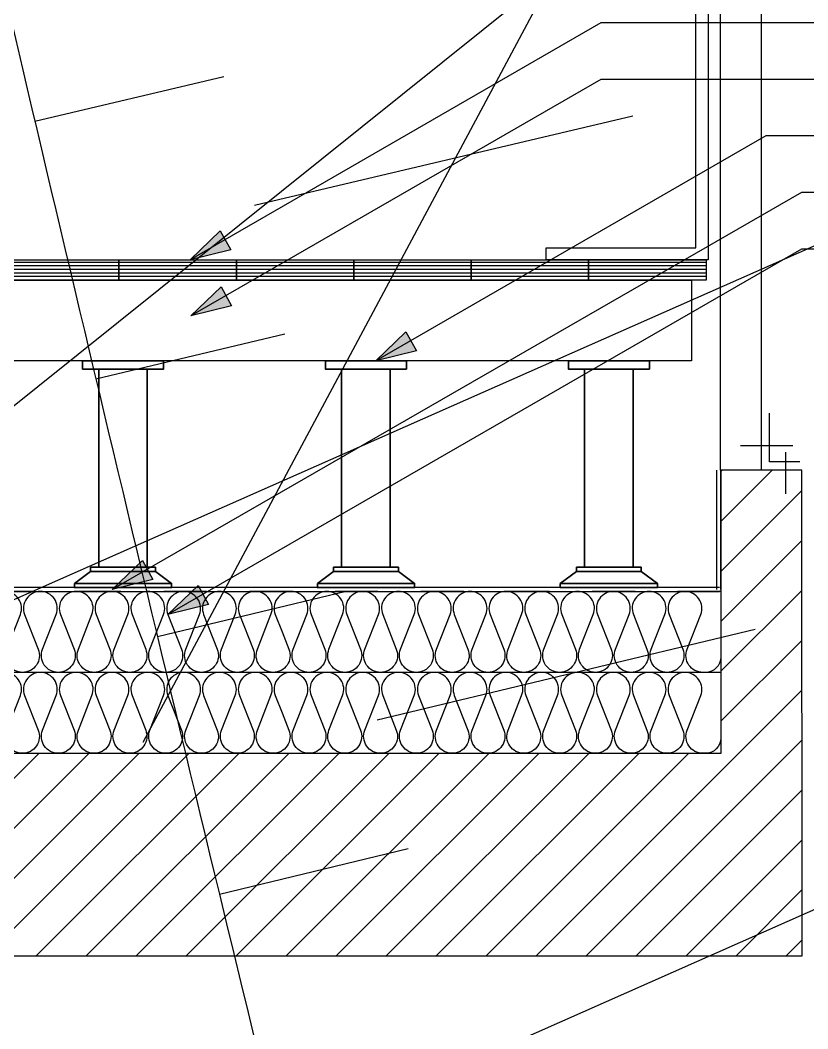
# Model space of a CAD drawing. Extents: x -594 to 29166, y -5797 to 14313.
# Drawn here: x 13621.2 to 13718.4, y 3556.7 to 3681.3 of the extents above; entities that cross this region are included whole.
import ezdxf
from ezdxf.lldxf.tags import DXFTag

# ---------------------------------------------------------------- set-up
doc = ezdxf.new("R2010")
doc.units = 0
doc.linetypes.add('Style de ligne -1', pattern=[0.41664, 0.20828, -0.20836])
doc.linetypes.add('Style de ligne -15', pattern=[2.0832800000000002, 1.25, -0.41656, 0.1388600000000001, -0.2778600000000001])
doc.layers.get('0').update_dxf_attribs({"color": 252})
for name, color, linetype in [('A SITE', 252, 'Continuous'), ('B GÈnÈral_Hatch', 252, 'Continuous'), ('B Général', 252, 'Continuous'), ('Fond topo - TAL', 252, 'Continuous'), ('Fond topo - TAL_HAC', 252, 'Continuous'), ('Fond topo - VEG', 252, 'Continuous'), ('Général', 252, 'Continuous'), ('prlm-VRD', 252, 'Continuous'), ('SA - béton balayé', 252, 'Continuous'), ('SA - EBC', 252, 'Continuous')]:
    doc.layers.add(name, color=color, linetype=linetype)
doc.layers.add('B BATI-murs', color=252, linetype='Continuous', lineweight=35)
doc.layers.add('Fond topo - VOI', color=252, linetype='Continuous', lineweight=25)
tags = doc.linetypes.add('L16', pattern=[0.37500001490116125, 0.300000011920929, -0.07500000298023224]).pattern_tags.tags
tags[6:7] = [DXFTag(74, 4), DXFTag(75, 0), DXFTag(340, '0'), DXFTag(46, 0.0), DXFTag(50, 0.0), DXFTag(44, 0.0), DXFTag(45, 0.0)]
tags[4:5] = [DXFTag(74, 4), DXFTag(75, 0), DXFTag(340, '0'), DXFTag(46, 0.0), DXFTag(50, 0.0), DXFTag(44, 0.0), DXFTag(45, 0.0)]
tags = doc.linetypes.add('L8', pattern=[0.22500000894069674, 0.1500000059604645, -0.07500000298023224]).pattern_tags.tags
tags[6:7] = [DXFTag(74, 4), DXFTag(75, 0), DXFTag(340, '0'), DXFTag(46, 0.0), DXFTag(50, 0.0), DXFTag(44, 0.0), DXFTag(45, 0.0)]
tags[4:5] = [DXFTag(74, 4), DXFTag(75, 0), DXFTag(340, '0'), DXFTag(46, 0.0), DXFTag(50, 0.0), DXFTag(44, 0.0), DXFTag(45, 0.0)]
pattern_1 = [(0, (0.5291666661738418, -0.705555555637693), (0.3527777774492279, -0.4409722221811535), [])]

# ---------------------------------------------------------------- blocks, each defined once
blk = doc.blocks.new('B n0.Groupe-145-1')
at = {"layer": 'B BATI-murs', "linetype": 'Continuous'}
for p, q in [((123937.9465350585, -122354.5125734118), (123935.9465350585, -122356.0125734118)), ((123947.9465350585, -122356.0125734118), (123945.9465350585, -122354.5125734118))]:
    blk.add_line(p, q, dxfattribs=at)
at = {"layer": 'B BATI-murs', "linetype": 'Continuous', "flags": 128}
for points in [[(123936.9465350585, -122328.5190959634), (123946.9465350585, -122328.5190959634), (123946.9465350585, -122329.5190959634), (123936.9465350585, -122329.5190959634)], [(123938.9465350585, -122329.5190959634), (123944.9465350585, -122329.5190959634), (123944.9465350585, -122354.0125734118), (123938.9465350585, -122354.0125734118)], [(123937.9465350585, -122354.0125734118), (123945.9465350585, -122354.0125734118), (123945.9465350585, -122354.5125734118), (123937.9465350585, -122354.5125734118)], [(123935.9465350585, -122356.0125734118), (123947.9465350585, -122356.0125734118), (123947.9465350585, -122356.5125734118), (123935.9465350585, -122356.5125734118)]]:
    blk.add_lwpolyline(points, close=True, dxfattribs=at)
blk = doc.blocks.new('B n0.Groupe-146-1')
at = {"layer": 'B BATI-murs', "linetype": 'Continuous'}
for p, q in [((123967.9465350585, -122354.5125734118), (123965.9465350585, -122356.0125734118)), ((123977.9465350585, -122356.0125734118), (123975.9465350585, -122354.5125734118))]:
    blk.add_line(p, q, dxfattribs=at)
at = {"layer": 'B BATI-murs', "linetype": 'Continuous', "flags": 128}
for points in [[(123966.9465350585, -122328.5190959634), (123976.9465350585, -122328.5190959634), (123976.9465350585, -122329.5190959634), (123966.9465350585, -122329.5190959634)], [(123968.9465350585, -122329.5190959634), (123974.9465350585, -122329.5190959634), (123974.9465350585, -122354.0125734118), (123968.9465350585, -122354.0125734118)], [(123967.9465350585, -122354.0125734118), (123975.9465350585, -122354.0125734118), (123975.9465350585, -122354.5125734118), (123967.9465350585, -122354.5125734118)], [(123965.9465350585, -122356.0125734118), (123977.9465350585, -122356.0125734118), (123977.9465350585, -122356.5125734118), (123965.9465350585, -122356.5125734118)]]:
    blk.add_lwpolyline(points, close=True, dxfattribs=at)
blk = doc.blocks.new('B n0.Groupe-147-1')
at = {"layer": 'B BATI-murs', "linetype": 'Continuous'}
for p, q in [((123997.9465350585, -122354.5125734118), (123995.9465350585, -122356.0125734118)), ((124007.9465350585, -122356.0125734118), (124005.9465350585, -122354.5125734118))]:
    blk.add_line(p, q, dxfattribs=at)
at = {"layer": 'B BATI-murs', "linetype": 'Continuous', "flags": 128}
for points in [[(123996.9465350585, -122328.5190959634), (124006.9465350585, -122328.5190959634), (124006.9465350585, -122329.5190959634), (123996.9465350585, -122329.5190959634)], [(123998.9465350585, -122329.5190959634), (124004.9465350585, -122329.5190959634), (124004.9465350585, -122354.0125734118), (123998.9465350585, -122354.0125734118)], [(123997.9465350585, -122354.0125734118), (124005.9465350585, -122354.0125734118), (124005.9465350585, -122354.5125734118), (123997.9465350585, -122354.5125734118)], [(123995.9465350585, -122356.0125734118), (124007.9465350585, -122356.0125734118), (124007.9465350585, -122356.5125734118), (123995.9465350585, -122356.5125734118)]]:
    blk.add_lwpolyline(points, close=True, dxfattribs=at)
blk = doc.blocks.new('B n0.Groupe-151-1')
at = {"layer": 'B GÈnÈral_Hatch', "linetype": 'Continuous'}
h = blk.add_hatch(dxfattribs=at)
h.set_pattern_fill('BOIS FIL HOR', color=256, style=0, pattern_type=2)
h.set_pattern_definition(pattern_1)
h.paths.add_polyline_path([(123926.9465350585, -122316.0190959634), (123941.4465350585, -122316.0190959634), (123941.4465350585, -122318.5190959634), (123926.9465350585, -122318.5190959634)])
h = blk.add_hatch(dxfattribs=at)
h.set_pattern_fill('BOIS FIL HOR', color=256, style=0, pattern_type=2)
h.set_pattern_definition(pattern_1)
h.paths.add_polyline_path([(123941.4465350585, -122316.0190959634), (123955.9465350585, -122316.0190959634), (123955.9465350585, -122318.5190959634), (123941.4465350585, -122318.5190959634)])
h = blk.add_hatch(dxfattribs=at)
h.set_pattern_fill('BOIS FIL HOR', color=256, style=0, pattern_type=2)
h.set_pattern_definition(pattern_1)
h.paths.add_polyline_path([(123955.9465350585, -122316.0190959634), (123970.4465350585, -122316.0190959634), (123970.4465350585, -122318.5190959634), (123955.9465350585, -122318.5190959634)])
h = blk.add_hatch(dxfattribs=at)
h.set_pattern_fill('BOIS FIL HOR', color=256, style=0, pattern_type=2)
h.set_pattern_definition(pattern_1)
h.paths.add_polyline_path([(123970.4465350585, -122316.0190959634), (123984.9465350585, -122316.0190959634), (123984.9465350585, -122318.5190959634), (123970.4465350585, -122318.5190959634)])
h = blk.add_hatch(dxfattribs=at)
h.set_pattern_fill('BOIS FIL HOR', color=256, style=0, pattern_type=2)
h.set_pattern_definition(pattern_1)
h.paths.add_polyline_path([(123984.9465350585, -122316.0190959634), (123999.4465350585, -122316.0190959634), (123999.4465350585, -122318.5190959634), (123984.9465350585, -122318.5190959634)])
h = blk.add_hatch(dxfattribs=at)
h.set_pattern_fill('BOIS FIL HOR', color=256, style=0, pattern_type=2)
h.set_pattern_definition(pattern_1)
h.paths.add_polyline_path([(123999.4465350585, -122316.0190959634), (124013.9465350585, -122316.0190959634), (124013.9465350585, -122318.5190959634), (123999.4465350585, -122318.5190959634)])
at = {"layer": 'B Général'}
for p, q in [((124015.2813205254, -122356.7756185741), (124015.2813205254, -122341.9995572518)), ((124015.7813205254, -122356.7756185741), (124015.7813205254, -122341.9995572518)), ((124015.600811414, -122356.5256185741), (123609.0800127896, -122356.5256185741)), ((124015.600811414, -122357.0256185741), (123609.0800127896, -122357.0256185741))]:
    blk.add_line(p, q, dxfattribs=at)
at = {"layer": 'B Général', "linetype": 'Style de ligne -1', "ltscale": 25.4}
blk.add_line((124015.7644204434, -122356.9995572518), (123838.7274569053, -122356.9995572518), dxfattribs=at)
at = {"layer": 'B Général', "linetype": 'Continuous'}
blk.add_line((124015.760699782, -122367.0157928509), (123609.0800127896, -122367.0157928509), dxfattribs=at)
at = {"layer": 'B Général', "linetype": 'Continuous', "flags": 128}
for points in [[(123926.9465350585, -122316.0190959634), (123941.4465350585, -122316.0190959634), (123941.4465350585, -122318.5190959634), (123926.9465350585, -122318.5190959634)], [(123941.4465350585, -122316.0190959634), (123955.9465350585, -122316.0190959634), (123955.9465350585, -122318.5190959634), (123941.4465350585, -122318.5190959634)], [(123955.9465350585, -122316.0190959634), (123970.4465350585, -122316.0190959634), (123970.4465350585, -122318.5190959634), (123955.9465350585, -122318.5190959634)], [(123970.4465350585, -122316.0190959634), (123984.9465350585, -122316.0190959634), (123984.9465350585, -122318.5190959634), (123970.4465350585, -122318.5190959634)], [(123984.9465350585, -122316.0190959634), (123999.4465350585, -122316.0190959634), (123999.4465350585, -122318.5190959634), (123984.9465350585, -122318.5190959634)], [(123999.4465350585, -122316.0190959634), (124013.9465350585, -122316.0190959634), (124013.9465350585, -122318.5190959634), (123999.4465350585, -122318.5190959634)]]:
    blk.add_lwpolyline(points, close=True, dxfattribs=at)
for points in [[(123961.5906046901, -122361.9995572518), (123962.4316590295, -122364.1460851502, -0.5283351923728812), (123960.4850166135, -122366.9995572518, -0.5283351923695654), (123958.5383741974, -122364.1460851502), (123960.2204828763, -122359.8530293533, 0.5283351923695654), (123958.2738404603, -122356.9995572518, 0.5283351923728812), (123956.3271980443, -122359.8530293533), (123958.0093067231, -122364.1460851502, -0.5283351923728812), (123956.0626643071, -122366.9995572518, -0.5283351923695654), (123954.1160218911, -122364.1460851502), (123955.7981305699, -122359.8530293533, 0.5283351923695654), (123953.8514881539, -122356.9995572518, 0.5283351923728812), (123951.9048457379, -122359.8530293533), (123953.5869544167, -122364.1460851502, -0.5283351923728812), (123951.6403120007, -122366.9995572518, -0.5283351923695654), (123949.6936695847, -122364.1460851502), (123951.3757782635, -122359.8530293533, 0.5283351923695654), (123949.4291358475, -122356.9995572518, 0.5283351923728812), (123947.4824934315, -122359.8530293533), (123949.1646021103, -122364.1460851502, -0.5283351923728812), (123947.2179596943, -122366.9995572518, -0.5283351923695654), (123945.2713172783, -122364.1460851502), (123946.9534259571, -122359.8530293533, 0.5283351923695654), (123945.0067835411, -122356.9995572518, 0.5283351923728812), (123943.0601411251, -122359.8530293533), (123944.7422498039, -122364.1460851502, -0.5283351923728812), (123942.7956073879, -122366.9995572518, -0.5283351923695654), (123940.8489649719, -122364.1460851502), (123942.5310736507, -122359.8530293533, 0.5283351923695654), (123940.5844312347, -122356.9995572518, 0.5283351923728812), (123938.6377888187, -122359.8530293533), (123940.3198974975, -122364.1460851502, -0.5283351923728812), (123938.3732550815, -122366.9995572518, -0.5283351923695654), (123936.4266126655, -122364.1460851502), (123938.1087213443, -122359.8530293533, 0.5283351923695654), (123936.1620789283, -122356.9995572518, 0.5283351923728812), (123934.2154365123, -122359.8530293533), (123935.8975451911, -122364.1460851502, -0.5283351923728812), (123933.9509027751, -122366.9995572518, -0.5283351923695654), (123932.0042603591, -122364.1460851502), (123933.6863690379, -122359.8530293533, 0.5283351923695654), (123931.7397266219, -122356.9995572518, 0.5283351923728812), (123929.7930842059, -122359.8530293533), (123931.4751928847, -122364.1460851502, -0.5283351923728812), (123929.5285504687, -122366.9995572518, -0.5283351923695654), (123927.5819080527, -122364.1460851502), (123929.2640167316, -122359.8530293533, 0.5283351923695654), (123927.3173743155, -122356.9995572518, 0.5283351923728812)], [(124015.7644204434, -122365.1245572518, -0.4142135623730951), (124013.8894204434, -122366.9995572518), (124013.5532442902, -122366.9995572518, -0.5283351923695654), (124011.6066018742, -122364.1460851502), (124013.288710553, -122359.8530293533, 0.5283351923695654), (124011.342068137, -122356.9995572518, 0.5283351923728812), (124009.395425721, -122359.8530293533), (124011.0775343998, -122364.1460851502, -0.5283351923728812), (124009.1308919838, -122366.9995572518, -0.5283351923695654), (124007.1842495678, -122364.1460851502), (124008.8663582466, -122359.8530293533, 0.5283351923695654), (124006.9197158306, -122356.9995572518, 0.5283351923728812), (124004.9730734146, -122359.8530293533), (124006.6551820934, -122364.1460851502, -0.5283351923728812), (124004.7085396774, -122366.9995572518, -0.5283351923695654), (124002.7618972614, -122364.1460851502), (124004.4440059402, -122359.8530293533, 0.5283351923695654), (124002.4973635242, -122356.9995572518, 0.5283351923728812), (124000.5507211082, -122359.8530293533), (124002.232829787, -122364.1460851502, -0.5283351923728812), (124000.286187371, -122366.9995572518, -0.5283351923695654), (123998.339544955, -122364.1460851502), (124000.0216536338, -122359.8530293533, 0.5283351923695654), (123998.0750112178, -122356.9995572518, 0.5283351923728812), (123996.1283688018, -122359.8530293533), (123997.8104774806, -122364.1460851502, -0.5283351923728812), (123995.8638350646, -122366.9995572518, -0.5283351923695654), (123993.9171926486, -122364.1460851502), (123995.5993013274, -122359.8530293533, 0.5283351923695654), (123993.6526589114, -122356.9995572518, 0.5283351923728812), (123991.7060164954, -122359.8530293533), (123993.3881251742, -122364.1460851502, -0.5283351923728812), (123991.4414827582, -122366.9995572518, -0.5283351923695654), (123989.4948403422, -122364.1460851502), (123991.176949021, -122359.8530293533, 0.5283351923695654), (123989.230306605, -122356.9995572518, 0.5283351923728812), (123987.283664189, -122359.8530293533), (123988.9657728678, -122364.1460851502, -0.5283351923728812), (123987.0191304518, -122366.9995572518, -0.5283351923695654), (123985.0724880358, -122364.1460851502), (123986.7545967146, -122359.8530293533, 0.5283351923695654), (123984.8079542986, -122356.9995572518, 0.5283351923728812), (123982.8613118826, -122359.8530293533), (123984.5434205614, -122364.1460851502, -0.5283351923728812), (123982.5967781454, -122366.9995572518, -0.5283351923695654), (123980.6501357294, -122364.1460851502), (123982.3322444082, -122359.8530293533, 0.5283351923695654), (123980.3856019922, -122356.9995572518, 0.5283351923728812), (123978.4389595762, -122359.8530293533), (123980.121068255, -122364.1460851502, -0.5283351923728812), (123978.174425839, -122366.9995572518, -0.5283351923695654), (123976.227783423, -122364.1460851502), (123977.9098921019, -122359.8530293533, 0.5283351923695654), (123975.9632496859, -122356.9995572518, 0.5283351923728812), (123974.0166072698, -122359.8530293533), (123975.6987159487, -122364.1460851502, -0.5283351923728812), (123973.7520735326, -122366.9995572518, -0.5283351923695654), (123971.8054311166, -122364.1460851502), (123973.4875397955, -122359.8530293533, 0.5283351923695654), (123971.5408973794, -122356.9995572518, 0.5283351923728812), (123969.5942549634, -122359.8530293533), (123971.2763636423, -122364.1460851502, -0.5283351923728812), (123969.3297212263, -122366.9995572518, -0.5283351923728812), (123967.3830788102, -122364.1460851502), (123969.0651874891, -122359.8530293533, 0.5283351923728812), (123967.118545073, -122356.9995572518, 0.5283351923728812), (123965.171902657, -122359.8530293533), (123966.8540113359, -122364.1460851502, -0.5283351923728812), (123964.9073689199, -122366.9995572518, -0.5283351923695654), (123962.9607265038, -122364.1460851502), (123964.6428351827, -122359.8530293533, 0.5283351923695654), (123962.6961927667, -122356.9995572518, 0.5283351923728812), (123960.7495503506, -122359.8530293533), (123961.5906046901, -122361.9995572518)], [(123961.5906046901, -122371.9995572518), (123962.4316590295, -122374.1460851502, -0.5283351923728812), (123960.4850166135, -122376.9995572518, -0.5283351923695654), (123958.5383741974, -122374.1460851502), (123960.2204828763, -122369.8530293533, 0.5283351923695654), (123958.2738404603, -122366.9995572518, 0.5283351923728812), (123956.3271980443, -122369.8530293533), (123958.0093067231, -122374.1460851502, -0.5283351923728812), (123956.0626643071, -122376.9995572518, -0.5283351923695654), (123954.1160218911, -122374.1460851502), (123955.7981305699, -122369.8530293533, 0.5283351923695654), (123953.8514881539, -122366.9995572518, 0.5283351923728812), (123951.9048457379, -122369.8530293533), (123953.5869544167, -122374.1460851502, -0.5283351923728812), (123951.6403120007, -122376.9995572518, -0.5283351923695654), (123949.6936695847, -122374.1460851502), (123951.3757782635, -122369.8530293533, 0.5283351923695654), (123949.4291358475, -122366.9995572518, 0.5283351923728812), (123947.4824934315, -122369.8530293533), (123949.1646021103, -122374.1460851502, -0.5283351923728812), (123947.2179596943, -122376.9995572518, -0.5283351923695654), (123945.2713172783, -122374.1460851502), (123946.9534259571, -122369.8530293533, 0.5283351923695654), (123945.0067835411, -122366.9995572518, 0.5283351923728812), (123943.0601411251, -122369.8530293533), (123944.7422498039, -122374.1460851502, -0.5283351923728812), (123942.7956073879, -122376.9995572518, -0.5283351923695654), (123940.8489649719, -122374.1460851502), (123942.5310736507, -122369.8530293533, 0.5283351923695654), (123940.5844312347, -122366.9995572518, 0.5283351923728812), (123938.6377888187, -122369.8530293533), (123940.3198974975, -122374.1460851502, -0.5283351923728812), (123938.3732550815, -122376.9995572518, -0.5283351923695654), (123936.4266126655, -122374.1460851502), (123938.1087213443, -122369.8530293533, 0.5283351923695654), (123936.1620789283, -122366.9995572518, 0.5283351923728812), (123934.2154365123, -122369.8530293533), (123935.8975451911, -122374.1460851502, -0.5283351923728812), (123933.9509027751, -122376.9995572518, -0.5283351923695654), (123932.0042603591, -122374.1460851502), (123933.6863690379, -122369.8530293533, 0.5283351923695654), (123931.7397266219, -122366.9995572518, 0.5283351923728812), (123929.7930842059, -122369.8530293533), (123931.4751928847, -122374.1460851502, -0.5283351923728812), (123929.5285504687, -122376.9995572518, -0.5283351923695654), (123927.5819080527, -122374.1460851502), (123929.2640167316, -122369.8530293533, 0.5283351923695654), (123927.3173743155, -122366.9995572518, 0.5283351923728812)], [(124015.7644204434, -122375.1245572518, -0.4142135623730951), (124013.8894204434, -122376.9995572518), (124013.5532442902, -122376.9995572518, -0.5283351923695654), (124011.6066018742, -122374.1460851502), (124013.288710553, -122369.8530293533, 0.5283351923695654), (124011.342068137, -122366.9995572518, 0.5283351923728812), (124009.395425721, -122369.8530293533), (124011.0775343998, -122374.1460851502, -0.5283351923728812), (124009.1308919838, -122376.9995572518, -0.5283351923695654), (124007.1842495678, -122374.1460851502), (124008.8663582466, -122369.8530293533, 0.5283351923695654), (124006.9197158306, -122366.9995572518, 0.5283351923728812), (124004.9730734146, -122369.8530293533), (124006.6551820934, -122374.1460851502, -0.5283351923728812), (124004.7085396774, -122376.9995572518, -0.5283351923695654), (124002.7618972614, -122374.1460851502), (124004.4440059402, -122369.8530293533, 0.5283351923695654), (124002.4973635242, -122366.9995572518, 0.5283351923728812), (124000.5507211082, -122369.8530293533), (124002.232829787, -122374.1460851502, -0.5283351923728812), (124000.286187371, -122376.9995572518, -0.5283351923695654), (123998.339544955, -122374.1460851502), (124000.0216536338, -122369.8530293533, 0.5283351923695654), (123998.0750112178, -122366.9995572518, 0.5283351923728812), (123996.1283688018, -122369.8530293533), (123997.8104774806, -122374.1460851502, -0.5283351923728812), (123995.8638350646, -122376.9995572518, -0.5283351923695654), (123993.9171926486, -122374.1460851502), (123995.5993013274, -122369.8530293533, 0.5283351923695654), (123993.6526589114, -122366.9995572518, 0.5283351923728812), (123991.7060164954, -122369.8530293533), (123993.3881251742, -122374.1460851502, -0.5283351923728812), (123991.4414827582, -122376.9995572518, -0.5283351923695654), (123989.4948403422, -122374.1460851502), (123991.176949021, -122369.8530293533, 0.5283351923695654), (123989.230306605, -122366.9995572518, 0.5283351923728812), (123987.283664189, -122369.8530293533), (123988.9657728678, -122374.1460851502, -0.5283351923728812), (123987.0191304518, -122376.9995572518, -0.5283351923695654), (123985.0724880358, -122374.1460851502), (123986.7545967146, -122369.8530293533, 0.5283351923695654), (123984.8079542986, -122366.9995572518, 0.5283351923728812), (123982.8613118826, -122369.8530293533), (123984.5434205614, -122374.1460851502, -0.5283351923728812), (123982.5967781454, -122376.9995572518, -0.5283351923695654), (123980.6501357294, -122374.1460851502), (123982.3322444082, -122369.8530293533, 0.5283351923695654), (123980.3856019922, -122366.9995572518, 0.5283351923728812), (123978.4389595762, -122369.8530293533), (123980.121068255, -122374.1460851502, -0.5283351923728812), (123978.174425839, -122376.9995572518, -0.5283351923695654), (123976.227783423, -122374.1460851502), (123977.9098921019, -122369.8530293533, 0.5283351923695654), (123975.9632496859, -122366.9995572518, 0.5283351923728812), (123974.0166072698, -122369.8530293533), (123975.6987159487, -122374.1460851502, -0.5283351923728812), (123973.7520735326, -122376.9995572518, -0.5283351923695654), (123971.8054311166, -122374.1460851502), (123973.4875397955, -122369.8530293533, 0.5283351923695654), (123971.5408973794, -122366.9995572518, 0.5283351923728812), (123969.5942549634, -122369.8530293533), (123971.2763636423, -122374.1460851502, -0.5283351923728812), (123969.3297212263, -122376.9995572518, -0.5283351923728812), (123967.3830788102, -122374.1460851502), (123969.0651874891, -122369.8530293533, 0.5283351923728812), (123967.118545073, -122366.9995572518, 0.5283351923728812), (123965.171902657, -122369.8530293533), (123966.8540113359, -122374.1460851502, -0.5283351923728812), (123964.9073689199, -122376.9995572518, -0.5283351923695654), (123962.9607265038, -122374.1460851502), (123964.6428351827, -122369.8530293533, 0.5283351923695654), (123962.6961927667, -122366.9995572518, 0.5283351923728812), (123960.7495503506, -122369.8530293533), (123961.5906046901, -122371.9995572518)]]:
    blk.add_lwpolyline(points, format="xyb", dxfattribs=at)
at = {"layer": 'Général', "linetype": 'Continuous', "flags": 128}
blk.add_lwpolyline([(123768.1965350585, -122328.5190959634), (123768.1965350585, -122318.5190959634), (124012.1409274431, -122318.5190959634), (124012.1409274431, -122328.5190959634)], close=True, dxfattribs=at)
at = {"layer": 'Général'}
for name in ['B n0.Groupe-145-1', 'B n0.Groupe-146-1', 'B n0.Groupe-147-1']:
    blk.add_blockref(name, (0, 0), dxfattribs=at)
blk = doc.blocks.new('B n0.Groupe-160-1')
at = {"layer": 'B Général', "linetype": 'Continuous', "flags": 128}
blk.add_lwpolyline([(124014.1965350585, -122316.0190959634), (123994.1965350585, -122316.0190959634), (123994.1965350585, -122314.5190959634), (124012.6965350586, -122314.5190959634), (124012.6965350586, -122279.0176233337), (124014.1965350585, -122279.0176233337)], close=True, dxfattribs=at)
blk = doc.blocks.new('B n0.Groupe-174-1')
at = {"layer": 'B GÈnÈral_Hatch', "linetype": 'Continuous'}
for points in [[(123955.2497709828, -122314.7668925163), (123950.2274572724, -122316.0190959634), (123953.9508068078, -122312.4234991123)], [(123955.3580200207, -122321.6893949052), (123950.3357063103, -122322.9415983522), (123954.0590558457, -122319.3460015012)], [(123978.1906640409, -122327.2668925163), (123973.1683503305, -122328.5190959634), (123976.8916998659, -122324.9234991123)], [(123945.6472157793, -122355.523415127), (123940.6249020689, -122356.7756185741), (123944.3482516044, -122353.180021723)], [(123952.5048071419, -122358.6008259062), (123947.4824934315, -122359.8530293533), (123951.2058429669, -122356.2574325022)]]:
    blk.add_hatch(color=250, dxfattribs=at).paths.add_polyline_path(points)
at = {"layer": 'B Général', "linetype": 'Continuous', "flags": 128}
for points in [[(124154.0357063103, -122286.7396600241), (124000.9409279395, -122286.7396600241), (123950.2274572724, -122316.0190959634)], [(124154.0357063103, -122293.7246600241), (124000.9409279395, -122293.7246600241), (123950.3357063103, -122322.9415983522)], [(124154.0357063103, -122300.7096600241), (124021.3357063103, -122300.7096600241), (123973.1683503305, -122328.5190959634)], [(124154.0357063103, -122307.6946600241), (124025.7505171693, -122307.6946600241), (123940.6249020689, -122356.7756185741)], [(124154.0357063103, -122314.6796600242), (124025.7505171693, -122314.6796600242), (123947.4824934315, -122359.8530293533)]]:
    blk.add_lwpolyline(points, dxfattribs=at)
for points in [[(123955.2497709828, -122314.7668925163), (123950.2274572724, -122316.0190959634), (123953.9508068078, -122312.4234991123)], [(123955.3580200207, -122321.6893949052), (123950.3357063103, -122322.9415983522), (123954.0590558457, -122319.3460015012)], [(123978.1906640409, -122327.2668925163), (123973.1683503305, -122328.5190959634), (123976.8916998659, -122324.9234991123)], [(123945.6472157793, -122355.523415127), (123940.6249020689, -122356.7756185741), (123944.3482516044, -122353.180021723)], [(123952.5048071419, -122358.6008259062), (123947.4824934315, -122359.8530293533), (123951.2058429669, -122356.2574325022)]]:
    blk.add_lwpolyline(points, close=True, dxfattribs=at)
blk = doc.blocks.new('A 90.VEG12')
at = {"ltscale": 2}
for p, q in [((0.04981112299999996, 0.033821695), (0.391570728, 0.285894318)), ((0.143890955, 0.107467204), (0.230033352, 0.253971609))]:
    blk.add_line(p, q, dxfattribs=at)
blk = doc.blocks.new('A$C380262B1')
at = {"layer": 'SA - béton balayé'}
h = blk.add_hatch(dxfattribs=at)
h.set_pattern_fill('BETON_BALAYE', color=256, scale=50, angle=-20.82846392552948, style=0, pattern_type=2)
h.set_pattern_definition([(339.1715360744705, (-355966725.0913794, -417896002.4038396), (120.5899727452301, 7.619611099305162), [750, -100, 250, -50]), (339.1715360744705, (-355966654.0479279, -417896002.6831044), (-23.08696394935313, 79.93273481872912), [150, -16.5, 300, -37.5]), (339.1715360744705, (-355966686.6133692, -417895971.5705341), (254.9204179624569, -61.13779932125717), [400, -70, 200, -50])])
h.paths.add_polyline_path([(1873.113977955654, -1045.302820485085), (1723.694125330076, -1045.058329775929), (1723.307328578085, -925.0544283539057), (2345.532266516238, -924.7764729894698), (2345.145130297169, -964.4988502375782), (3017.950370302424, -1034.733838774264), (4386.429105047137, -1035.296649020165, 0.4554572218905719), (4485.51508099772, -921.50833401829, -0.01964105558483272), (4467.221169918776, -749.9391863122582), (4481.542929168791, 248.8766504451632, 0.1673816827692034), (4271.636023558676, 941.6985101997852, -0.1543094570110363), (3947.719518048689, 1816.496034897864), (3948.121993010864, 2223.469870258123), (4228.121712291613, 2223.073383234441), (4227.560372790322, 1826.65438670665, 0.1545072172811908), (4495.384320942685, 1110.103053227067, -0.1683812778433724), (4761.346017243341, 238.37751140818), (4744.886533962563, -628.3880593255162, 0.0517561400087343), (4870.208288822323, -1347.367929667234, 0.07683847701793518), (5066.27194066532, -1775.590235739946, 0.01799232693758742), (5358.835439849645, -2186.503778491169), (5613.365647150204, -2444.26066800952), (5515.134513610974, -2706.88981320709, -0.1699699658030997), (4566.215102141723, -1299.586025625467, 0.3336449647308316), (4374.211731227115, -1155.291634611785), (3011.679256986827, -1154.731269739568), (2987.463968060911, -1152.203405182809), (2588.298533950001, -2690.259298682213), (2395.835024816915, -3771.221282333136, 0.4142135626327677), (2476.75752537325, -3887.20209505409), (2969.033070793375, -3974.850948899984), (2947.999150305986, -4092.993126623333), (2455.722538055852, -4005.344082973897, -0.4142135620652547), (2277.693036897108, -3750.186295062304), (2470.928195118904, -2664.89038169384), (2866.758767655119, -1139.602836966515)])
at = {"layer": 'SA - EBC'}
h = blk.add_hatch(dxfattribs=at)
h.set_pattern_fill('_USER', color=256, scale=75, angle=-335.8284639255295, style=0, pattern_type=0)
h.set_pattern_definition([(24.17153607447054, (-355966725.0913794, -417896002.4038396), (-30.71023888770651, 68.42427367140989), [])])
h.paths.add_polyline_path([(9533.967289561406, -8391.022676602006), (7823.560263682157, -8197.032719478011), (7677.26634000428, -8624.200356937945), (6795.644808141515, -8561.406107898802), (5968.179506575689, -8295.55842038244), (5307.727831928059, -7899.99740216881, -0.3248648439675891), (5215.66356504336, -6186.960641667247, -0.2814891280233847), (6034.588919347152, -5793.906059488654), (6977.488194359466, -5966.359615046531, 0.1695292869953866), (8622.524935239926, -5863.042801246047, 0.3340686001642133), (8902.106720628217, -5382.998490706086, 0.09326601099187866), (8620.675744628534, -4484.154293872416, 0.153138720952933), (7983.041431754827, -3856.574170198292), (6774.001917056739, -3250.65084323287), (5737.27900213562, -2651.023222506046, -0.1642525569746835), (4858.435642998666, -1650.659172795713), (4817.150435736403, -1198.612694069743), (4848.756969021633, -647.3217743448913), (5422.659926814958, 1808.548009581864, 0.4390366150430304), (6435.564773995429, 2874.098786618561, -0.09336270403907257), (6508.739385334775, 3486.828686110675, 0.1042719612268155), (6540.439700800925, 3811.755312792957), (6460.564939025789, 4655.403570830822), (7373.38954936713, 4920.791836176068), (7554.008261486888, 4259.8578767851), (7298.873095074669, 4188.137014396489), (7509.021686343476, 3441.03382807225, -0.2009829630450486), (7456.712778378278, 3016.095944307745), (7105.68882166408, 2168.347155954689), (7082.51023539342, 1970.99042609334), (7207.488740049303, 1059.89730162546), (7767.198439734057, -779.9824859946966), (8823.304629139602, -984.4878826290369, 0.1214178809896852), (9894.772318005562, -3098.331943433732, 0.01018302281994621), (10254.53238859773, -3499.40192066133), (9617.819940159097, -3345.007801242173), (9300.242931814864, -4358.367580920458), (9996.567213023081, -4620.499769318849), (9784.691719617695, -7276.41688529402), (9646.94292745553, -8212.627615593374)])
at = {"layer": 'Fond topo - TAL', "ltscale": 2, "flags": 128}
blk.add_lwpolyline([(6275.89609012939, 2814.07193094492), (6116.214623302221, 2704.925582744181), (5915.405983803794, 2509.227343276143), (5704.241474205628, 2305.02010807395), (5472.977322107181, 2020.056887250394), (5394.409921625629, 1864.994806796312), (5387.704791780561, 1716.383168287575), (5422.402935335413, 1111.354705970734, 0.01722442098464425), (5426.068811537698, 884.0421079657972, 0.04305158201332675), (5437.886550044641, 798.0808554217219, 0.001177569187106519), (5513.290372723714, 468.6669829301536, 0.002427729877448871), (5550.964989326894, 309.369040466845, 0.001967021161989692), (5665.979576995596, -158.5412297397852, 0.009053492578674051)], format="xyb", dxfattribs=at)
at = {"layer": 'Fond topo - TAL', "linetype": 'L8', "ltscale": 2, "flags": 128}
blk.add_lwpolyline([(5205.937368283048, 750.0820459797978, 0.001164838968751395), (5278.977398714051, 432.2940057143569, 0.002306011098395101), (5317.01750359498, 271.8948707915843, 0.0003060880427634036), (5449.896251037717, -275.6433725357056, 0.003733443309130319), (5461.225120723248, -320.7323646172881, 0.02303033537768723), (5525.319082802162, -528.166111279279, 0.01069699115838556), (5691.911232238635, -961.3684616982937, 0.003771884424086066), (5709.500161511824, -1003.431219421327, 0.001382538214981839), (5758.38501737453, -1117.031494993716, 0.03661887789284379), (5957.885807240382, -1498.056274838746, 0.03752440099679374), (6205.448941607028, -1837.196699343622, 0.04028550190851635), (6451.502227922902, -2082.904460746795, 0.04917095924580399), (6686.922064470127, -2246.013048756868, 0.006033711204905718), (6822.157270042226, -2319.117279909551, 0.002063562969709008), (7219.866421166807, -2525.856100022793, 0.007761415611758534), (7381.736469687894, -2606.000236514956, 0.004421614268413964), (7666.724392818287, -2738.557008188218), (7960.304197249934, -2909.094837494195)], format="xyb", dxfattribs=at)
at = {"layer": 'Fond topo - TAL_HAC', "ltscale": 2}
for p, q in [((5528.174573602155, 404.9039633944631), (5551.535622728989, 410.4049981571734)), ((5555.297734541818, 394.497824460268), (5602.009126730263, 405.5452601984143)), ((5535.709525411949, 373.0442549102008), (5559.059846447781, 378.5906504839659)), ((5543.306340230629, 341.1992405541241), (5566.645845072344, 346.7909762635827)), ((5570.469717634842, 330.898535810411), (5617.137845233083, 342.1273317188025)), ((5550.964989326894, 309.369040466845), (5574.293590104207, 315.006095264107))]:
    blk.add_line(p, q, dxfattribs=at)
at = {"layer": 'Fond topo - VOI', "linetype": 'L16', "ltscale": 2, "flags": 128}
for points in [[(5392.407969431952, 1111.904269549996, 0.01722442130375293), (5396.107164770365, 882.525622472167, 0.04305158241120926), (5408.627218520269, 791.4557883515954, 0.001177569187763674), (5484.062571497634, 461.9041703641415, 0.002427729493112618), (5521.804238390177, 302.3227220401168, 0.001967020956825959), (5636.875169211999, -165.8167663961649, 0.009053493585175633), (5664.113873941824, -266.960016451776, 0.02150890483590385), (5693.746245000511, -355.1410974003375, 0.003755857879048691), (5888.642630679533, -850.696587562561, 0.006031040761159129), (6008.609275799245, -1139.030693657696, 0.008024603406108846), (6104.830426676199, -1353.119766991585, 0.04845863152505209), (6216.053937375546, -1540.669515356421, 0.03430654925623074), (6414.407409727573, -1775.824036449194, 0.02760387630777388), (6638.150424184278, -1982.723907381296, 0.04574181495738096), (6790.166542027146, -2086.655191704631, 0.003041655411540011), (6905.363101279363, -2149.915267992765, 0.0008412879643141841), (7323.613393446431, -2375.387286581099, 0.002454288050361413), (7422.52728305757, -2427.871722541749, 0.001190149676915431), (7627.286710543558, -2534.613265283406, 0.2729859319538775), (7818.640415603295, -2537.865278497338, 0.5229621065076793), (7831.962817022577, -2392.043141648173, -0.00786055030879591), (7655.119823943824, -2220.974797196686, -0.01612499385767952), (7572.994566615671, -2133.528076577932, -0.005612051181520921), (7234.075024491176, -1739.662334322929, -0.02310981858493283), (7157.358596613631, -1639.397700689733, -0.02656853706870258), (7047.00267999433, -1460.921823047101, -0.03868213082134395), (6987.748695677146, -1329.415004514158, -0.007175393436975411), (6937.438285909593, -1183.32435907796, -0.004924544095459816), (6869.306644191965, -968.754799850285, -0.003633774744343019), (6784.960411116481, -686.4572174847126, -0.005756498423518589), (6735.071917390451, -507.2855721227825, -0.02086462172059421), (6680.986850569025, -263.5070498101413, -0.01528835093536459), (6631.409636558965, 73.58195064589381, -0.009986619233383176), (6606.898569175974, 329.5134760439396, -0.02421681082814337), (6604.025940550491, 435.5511002242565, -0.004068535890819898), (6607.786591118202, 563.0926269106567, -0.001171863945288602), (6625.482830638066, 1005.729702953249, -0.00152953393264567), (6646.950672985986, 1478.675435110927, -0.006277708744472327), (6653.980015730485, 1593.814995978028, -0.02954878833963652), (6665.949301002547, 1683.544186316431, -0.007897955815137008), (6735.661067813635, 2014.690958615392, -0.009534637172886556), (6803.580167004839, 2289.433746226132, -0.03049426633253396), (6831.640211259946, 2373.435025289655, -0.01959706265007154), (6864.077265607193, 2445.57635160163, -0.007385007286054106), (6960.320823127404, 2632.030238676816, -0.00703834365838784), (7075.096242548898, 2839.478127937764, -0.02475780953821647), (7111.427237140015, 2896.292627044022, -0.03116737178628414), (7157.645668694749, 2953.358696680516, 0.01624541013141497), (7249.477941682562, 3060.073339007795, 0.01140558707328078), (7334.763849945739, 3171.03962264955, 0.007490832612850338), (7458.135183434933, 3344.7704016231, 0.04894958720658051), (7477.731918497011, 3380.245566368103, 0.0172000170103988), (7519.617923954502, 3487.450566142797)], [(5225.43954201974, 754.5165942981839, 0.00116483880797662), (5298.458698764443, 436.8193732574582, 0.002306011182776433), (5336.456233309582, 276.5997398644686, 0.0003060878564784329), (5469.329205621034, -270.9147073328495, 0.003733440487316977), (5480.585294729099, -315.7140320166945, 0.02303033540982148), (5544.135634880513, -521.3883996941149, 0.01069699115751624), (5710.42065853253, -953.7921075709164, 0.003771883424577017), (5727.893177466467, -995.5764777958393, 0.001382537500526071), (5776.734314719215, -1109.075158648193, 0.03661887814454393), (5974.878058070317, -1487.508127186447, 0.03752440110708656), (6220.673739444464, -1824.227291718125, 0.04028550176440735), (6464.450227888301, -2067.661452759057, 0.04917095898867555), (6696.644432889298, -2228.535189852118, 0.006033710847697392), (6831.455027591437, -2301.409888826311, 0.002063563105577488), (7229.017702722922, -2508.072567172348, 0.007761416038727673), (7390.331339929253, -2587.941216677427, 0.004435667204064966), (7675.906978966668, -2720.761590451002), (7973.655408108607, -2893.720936030149), (8098.612712789327, -3052.469847723842)]]:
    blk.add_lwpolyline(points, format="xyb", dxfattribs=at)
at = {"layer": 'Fond topo - VEG', "ltscale": 2, "xscale": 603.8399999999998, "yscale": 603.8399999999998, "zscale": 100, "rotation": 182.3278434684567}
blk.add_blockref('A 90.VEG12', (5674.074351415038, 486.9938150048256), dxfattribs=at)

msp = doc.modelspace()

# ---------------------------------------------------------------- hatches: boundary and pattern name
at = {"layer": 'B GÈnÈral_Hatch', "linetype": 'Continuous'}
h = msp.add_hatch(dxfattribs=at)
h.set_pattern_fill('45_0_15_52', color=256, style=0, pattern_type=2)
h.set_pattern_definition([(45, (-110308.0947783708, 125967.7141044684), (3.527777774492279, -2.645833334565396), [])])
h.paths.add_polyline_path([(13717.66614354571, 3625.714547216674), (13707.68654367625, 3625.714547216674), (13707.68250377265, 3590.696481138279), (13457.60175668774, 3590.69648113825), (13457.60175668774, 3590.71454721663), (13385.25371322101, 3590.71454721663), (13385.25371322101, 3590.696481138279), (13300.98523441884, 3590.696481138279), (13300.98523441887, 3565.69648113825), (13717.70926874684, 3565.69648113825)])

# ---------------------------------------------------------------- linework, layer by layer
at = {"layer": 'A SITE', "linetype": 'Style de ligne -15', "lineweight": 50, "ltscale": 25.4}
msp.add_open_spline([(4176.460323989, 5442.268083721201), (4369.671814654253, 5480.305082514233), (4562.883305319505, 5518.342081307264), (4903.035870079556, 5519.770962749722), (5243.188434839607, 5521.199844192178), (5979.862232432676, 5524.644192387673), (6716.536030025745, 5528.088540583168), (7278.196035443951, 5527.680984529125), (7839.856040862154, 5527.273428475082), (8021.33605249903, 5527.04436151977), (8202.816064135908, 5526.815294564457), (8808.175518535207, 5525.355672830381), (9413.534972934507, 5523.896051096305), (10716.35055125782, 5525.292875773189), (12019.16612958114, 5526.689700450073), (12242.59736941556, 5526.219074095052), (12466.02860924998, 5525.748447740031), (12816.58825669966, 5520.962446153984), (13167.14790414932, 5516.176444567938), (13202.67334411069, 5616.323253230989), (13238.19878407206, 5716.470061894041), (13267.88797985007, 5802.201202280354), (13297.57717562809, 5887.932342666667), (13327.26637146807, 5973.663483182873), (13356.95556730804, 6059.39462369908), (13408.40586833479, 6207.963585019167), (13459.85616936153, 6356.532546339254), (13477.00626972637, 6406.055533505653), (13494.1563700912, 6455.578520672052), (13528.56424594086, 6560.211756405557), (13562.97212179051, 6664.844992139062), (13573.34426940263, 6696.386357049848), (13583.71641701474, 6727.927721960633), (13599.14459516289, 6774.844311820367), (13614.57277331104, 6821.7609016801), (13678.89845151418, 7117.445058481407), (13743.22412971732, 7413.129215282714), (13957.44417426001, 7453.649993311512), (14171.6642188027, 7494.17077134031), (14164.33110006091, 7534.454284825461), (14156.99798131911, 7574.737798310613), (14190.69856097776, 7584.1885789299), (14224.3991406364, 7593.639359549188), (14227.54598275065, 7586.876309721521), (14230.6928248649, 7580.113259893854), (14293.31613396937, 7599.075882379029), (14355.93944307384, 7618.038504864206), (14360.33627129155, 7603.518153668139), (14364.73309950925, 7588.997802472074), (14537.19463817218, 7591.452871283189), (14709.72105367121, 7640.318572682433), (14664.80085229129, 7789.364483691123), (14619.88065091136, 7938.410394699813), (15047.10136485209, 8062.384212492531), (15474.32207879282, 8186.35803028525), (15686.72011032906, 8247.99634733282), (15899.1181418653, 8309.634664380394), (15904.18095425764, 8311.16615035549), (15909.24376664999, 8312.697636330588), (15908.24632720474, 8315.994988719141), (15907.24888775948, 8319.292341107695), (17672.66370066847, 8849.18489157519), (19438.07851357746, 9379.077442042686), (19648.94625719312, 9442.84166650947), (19859.81400080878, 9506.605890976254), (20255.34999765514, 9309.740046358256), (20650.88599450151, 9112.87420174026), (20960.83037043088, 8222.925854629979), (21270.77474636025, 7332.977507519699), (21180.20482578994, 7304.155253916865), (21089.63490521962, 7275.333000314032), (21163.08192130905, 7017.583632131451), (21236.52893739848, 6759.834263948869), (21251.59096196499, 6763.900398713808), (21266.65298653151, 6767.966533478745), (21275.66331628615, 6734.589920389879), (21284.67364604079, 6701.213307301014), (21269.90174220742, 6697.225493309333), (21255.12983837404, 6693.237679317652), (21270.02909754186, 6638.046934804524), (21284.92835670968, 6582.856190291396), (21291.18791271421, 6584.546016145794), (21297.44746871873, 6586.235842000193), (21305.99505503359, 6495.045994312171), (21402.88127022713, 6506.77370062368), (21487.34614140726, 6527.117243858374), (21571.8110125874, 6547.460787093069), (21569.54090915693, 6559.077459708715), (21567.27080572647, 6570.694132324361), (21604.9826147757, 6578.638180696444), (21642.69442382495, 6586.582229068526), (21649.99092684802, 6549.24424479024), (21657.28742987109, 6511.906260511954), (21652.49321263043, 6510.896351562153), (21647.69899538977, 6509.88644261235), (21807.59759874861, 5746.171790918018), (21967.49620210746, 4982.457139223686), (21977.29087856582, 4938.619647976331), (21987.08555502418, 4894.782156728977), (22015.77968985148, 4743.897667099305), (22044.47382467878, 4593.013177469635), (22063.49845796792, 4473.15386370534), (22082.52309125707, 4353.294549941044), (22101.17758034708, 4237.725041504161), (22119.8320694371, 4122.155533067276), (22124.34521501322, 4087.383801149612), (22128.85836058934, 4052.612069231947), (22138.67043277023, 3933.294823616047), (22148.48250495112, 3813.977578000148), (22152.89930715496, 3687.239417307076), (22157.31610935879, 3560.501256614004), (22156.076484195, 3368.858372212821), (22154.83685903121, 3177.215487811639), (22152.19921093334, 3078.786779554529), (22149.56156283546, 2980.358071297419), (22145.45597761818, 2863.604543402881), (22141.35039240089, 2746.851015508344), (22132.84957172425, 2586.184714510545), (22124.3487510476, 2425.518413512747), (22087.73229281092, 1950.645502867765), (22051.11583457425, 1475.772592222784), (21993.93267188069, 847.2728484507301), (21936.74950918714, 218.7731046786765), (21915.72911809816, 183.1543716948916), (21894.70872700917, 147.5356387111067), (21213.22959377029, 141.5663173796755), (20531.75046053142, 135.5969960482442), (20529.70391122794, 160.0584829811443), (20527.65736192447, 184.5199699140445), (20322.85211202239, 176.690893984845), (20118.04686212031, 168.8618180556456), (19882.16605612223, 159.8448189737624), (19646.28525012414, 150.8278198918793), (19256.88795437214, 145.1817412266304), (18867.49065862014, 139.5356625613815), (18773.40076004949, -158.0539794890239), (18679.31086147885, -455.6436215394293), (18604.52972435834, -1398.2892427307), (18529.74858723784, -2340.934863921971), (18635.05281645298, -2777.584667182492), (18740.3570456681, -3214.234470443014), (18588.75649128179, -3295.852804806581), (18437.15593689547, -3377.471139170148), (18384.51067286626, -3407.386502780186), (18331.86540883705, -3437.301866390224), (18280.61346701965, -3484.555506740129), (18229.36152520225, -3531.809147090034), (18125.26721579346, -3688.348619902795), (18021.17290638468, -3844.888092715555), (17973.14358509049, -3961.195121001385), (17925.1142637963, -4077.502149287216), (17903.6595444782, -4188.267269896076), (17882.2048251601, -4299.032390504935), (17853.8311819437, -4428.724102620885), (17825.4575387273, -4558.415814736834), (17795.32097892486, -4816.051617467339), (17765.18441912243, -5073.687420197844), (17828.42555699479, -5320.211674328882), (17891.66669486716, -5566.73592845992), (16164.83861855822, -5333.520038808841), (14438.01054224929, -5100.304149157763), (14043.04613360993, -5030.62411782032), (13648.08172497056, -4960.944086482877), (13506.14388269963, -4936.078551666066), (13364.20604042869, -4911.213016849256), (13220.84792956359, -4883.357134984888), (13077.48981869849, -4855.501253120519), (12791.93663099906, -4799.706438058725), (12506.38344329963, -4743.911622996931), (12128.34885504419, -4679.679125337937), (11750.31426678875, -4615.446627678944), (11530.96657057306, -4571.296341279807), (11311.61887435737, -4527.14605488067), (10549.50275420606, -4375.436976027418), (9787.386634054754, -4223.727897174167), (9847.497623255429, -3981.593318758593), (9907.608612456102, -3739.45874034302), (9806.224612371345, -3461.390401503092), (9704.840612286585, -3183.322062663164), (9715.186505392605, -3083.78428544866), (9725.532398498623, -2984.246508234157), (9824.047302511954, -2441.958219058206), (9922.562206525283, -1899.669929882255), (9651.720328772337, -1701.166952330637), (9380.878451019391, -1502.663974779018), (9447.608481402609, -1104.824686992503), (9514.338511785827, -706.9853992059885), (9834.997575414756, -611.0330797781556), (10155.65663904368, -515.0807603503229), (10247.11430860766, 11.58272047775972), (10338.57197817164, 538.2462013058423), (10143.19891171326, 564.034399210519), (9947.825845254876, 589.8225971151958), (9948.480143309253, 594.7796016490087), (9949.134441363629, 599.7366061828216), (9614.749591614567, 638.6852105942904), (9280.364741865505, 677.6338150057593), (8737.858740855809, 744.5739853015723), (8195.352739846112, 811.5141555973853), (7103.907474774716, 948.2615167649813), (6012.462209703319, 1085.008877932577), (5516.206690876444, 1145.917004896744), (5019.951172049568, 1206.825131860911), (4567.056891918675, 1262.264872866837), (4114.162611787784, 1317.704613872763), (4102.179930818145, 1307.408669484968), (4090.197249848507, 1297.112725097174), (3869.943570597327, 1322.109522471705), (3649.689891346147, 1347.106319846236), (3455.220307945352, 1370.40469088167), (3260.750724544557, 1393.703061917104), (3258.524318804017, 1373.559348491966), (3256.297913063478, 1353.415635066829), (2884.9618248586, 1399.247563906887), (2513.625736653723, 1445.079492746946), (2816.188598448748, 2481.82475935111), (3118.751460243772, 3518.570025955275), (3122.582998515823, 3517.421165562354), (3126.414536787875, 3516.272305169434), (3182.802811835182, 3704.331784302535), (3239.191086882488, 3892.391263435636), (3244.935288008489, 3911.548615905299), (3250.679489134491, 3930.705968374963), (3342.692954312362, 4248.16559893286), (3434.706419490234, 4565.625229490758), (3504.836904109278, 4748.284544670305), (3574.967388728322, 4930.943859849853), (3700.502833669992, 5086.55402693077), (3826.038278611662, 5242.164194011688), (4001.249301300331, 5342.216138866444), (4176.460323989, 5442.268083721201)], degree=2, knots=[0, 0, 0, 1, 1, 2, 2, 3, 3, 4, 4, 5, 5, 6, 6, 7, 7, 8, 8, 9, 9, 10, 10, 11, 11, 12, 12, 13, 13, 14, 14, 15, 15, 16, 16, 17, 17, 18, 18, 19, 19, 20, 20, 21, 21, 22, 22, 23, 23, 24, 24, 25, 25, 26, 26, 27, 27, 28, 28, 29, 29, 30, 30, 31, 31, 32, 32, 33, 33, 34, 34, 35, 35, 36, 36, 37, 37, 38, 38, 39, 39, 40, 40, 41, 41, 42, 42, 43, 43, 44, 44, 45, 45, 46, 46, 47, 47, 48, 48, 49, 49, 50, 50, 51, 51, 52, 52, 53, 53, 54, 54, 55, 55, 56, 56, 57, 57, 58, 58, 59, 59, 60, 60, 61, 61, 62, 62, 63, 63, 64, 64, 65, 65, 66, 66, 67, 67, 68, 68, 69, 69, 70, 70, 71, 71, 72, 72, 73, 73, 74, 74, 75, 75, 76, 76, 77, 77, 78, 78, 79, 79, 80, 80, 81, 81, 82, 82, 83, 83, 84, 84, 85, 85, 86, 86, 87, 87, 88, 88, 89, 89, 90, 90, 91, 91, 92, 92, 93, 93, 94, 94, 95, 95, 96, 96, 97, 97, 98, 98, 99, 99, 100, 100, 101, 101, 102, 102, 103, 103, 104, 104, 105, 105, 106, 106, 107, 107, 108, 108, 109, 109, 110, 110, 111, 111, 112, 112, 113, 113, 114, 114, 115, 115, 115], dxfattribs=at)
at = {"layer": 'B Général', "linetype": 'Continuous'}
for p, q in [((13710.09999995786, 3628.737811362967), (13716.57327731565, 3628.737811362967)), ((13715.65810477031, 3627.914547216671), (13715.65810477031, 3622.799999988187))]:
    msp.add_line(p, q, dxfattribs=at)
at = {"layer": 'B Général', "linetype": 'Continuous', "flags": 128}
for points in [[(13707.65573879849, 3822.683291860594), (13712.65573879846, 3822.683291860594), (13712.65573879846, 3625.701357942555), (13707.65573879849, 3625.701357942555)], [(13717.66614354571, 3625.714547216674), (13707.68654367625, 3625.714547216674), (13707.68250377265, 3590.696481138279), (13457.60175668774, 3590.69648113825), (13457.60175668774, 3590.71454721663), (13385.25371322101, 3590.71454721663), (13385.25371322101, 3590.696481138279), (13300.98523441884, 3590.696481138279), (13300.98523441887, 3565.69648113825), (13717.70926874684, 3565.69648113825)]]:
    msp.add_lwpolyline(points, close=True, dxfattribs=at)
msp.add_lwpolyline([(13717.41869356202, 3626.714547216674), (13713.67634361096, 3626.714547216674), (13713.67634361096, 3632.761075509261)], dxfattribs=at)

# ---------------------------------------------------------------- block references
at = {"layer": 'B Général'}
for name in ['B n0.Groupe-174-1', 'B n0.Groupe-160-1', 'B n0.Groupe-151-1']:
    msp.add_blockref(name, (-110308.0947783708, 125967.7141044684), dxfattribs=at)
at = {"layer": 'prlm-VRD'}
msp.add_blockref('A$C380262B1', (8094.782763188872, 3263.943246462347), dxfattribs=at)

doc.saveas('drawing.dxf')
